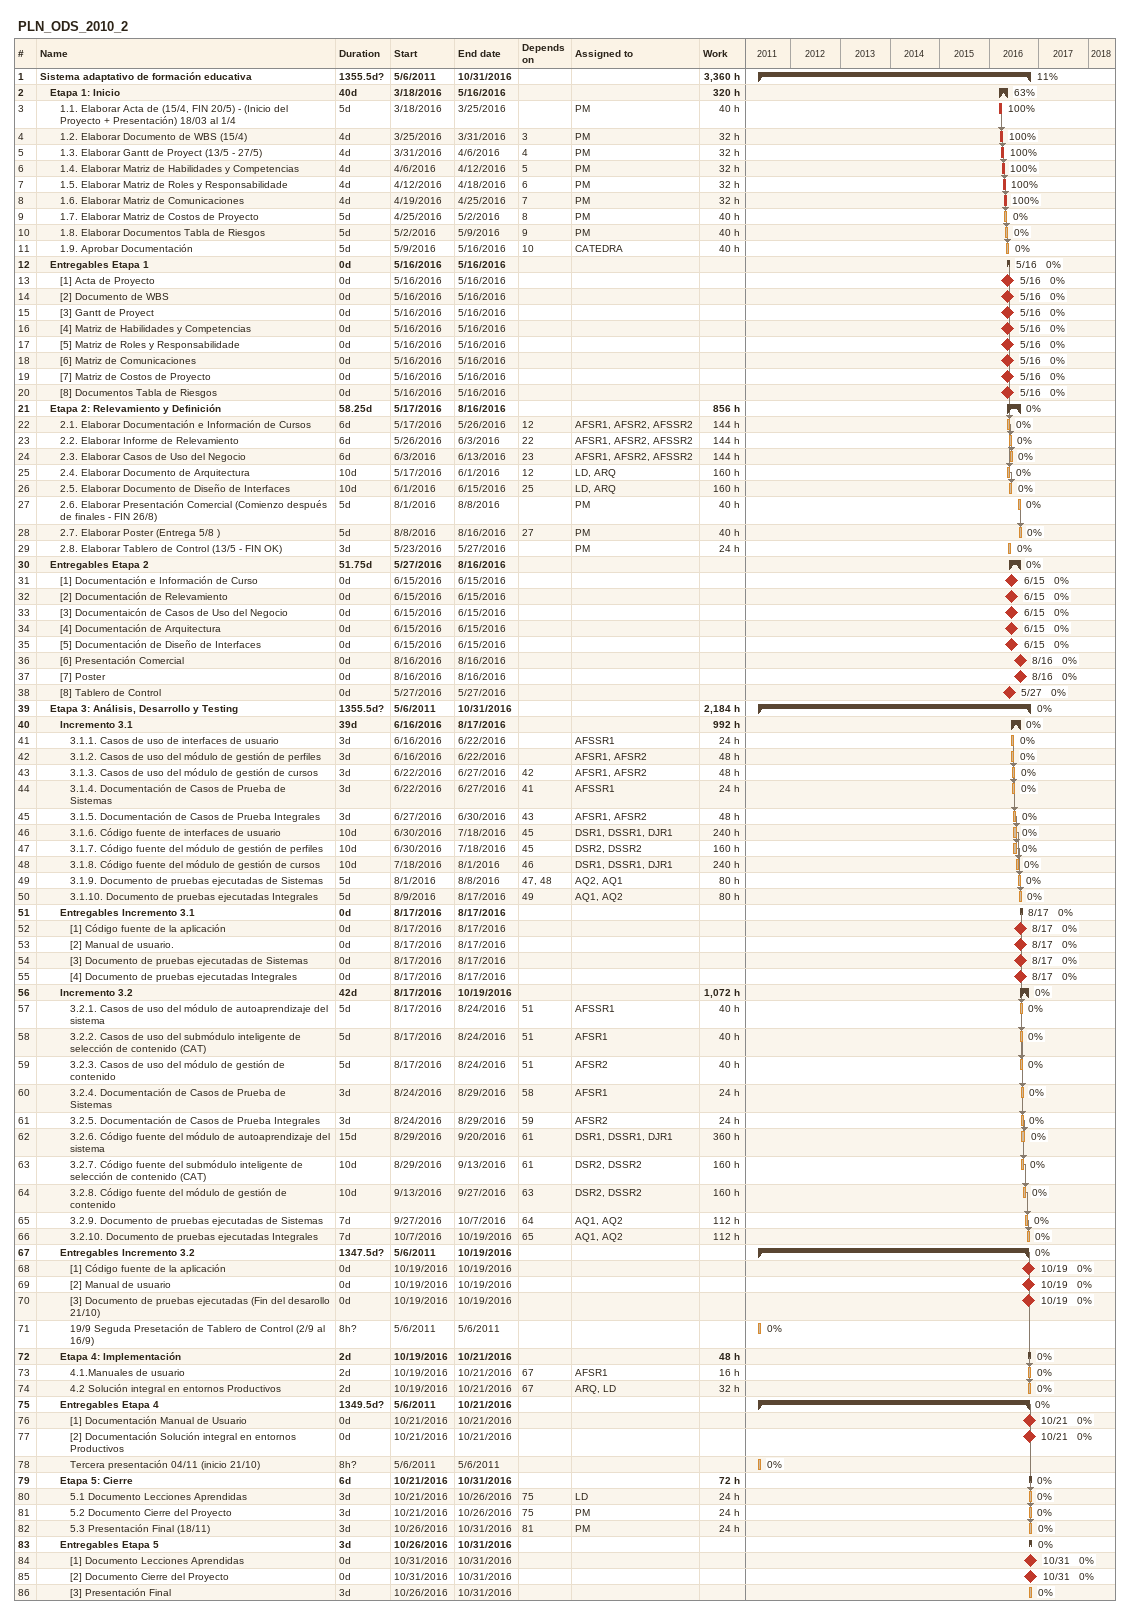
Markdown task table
PLN_ODS_2010_2

| ID | Level | Task | Duration | Start | Finish | Predecessors | Resources | % complete | Work (h) |
|---|---|---|---|---|---|---|---|---|---|
| 1 | 1 | **Sistema adaptativo de formación educativa** | 1355.5d? | 2011-05-06 | 2016-10-31 |  |  | 11 | 3360 |
| 2 | 2 | **Etapa 1: Inicio** | 40d | 2016-03-18 | 2016-05-16 |  |  | 63 | 320 |
| 3 | 3 | 1.1. Elaborar Acta de (15/4, FIN 20/5) - (Inicio del Proyecto + Presentación) 18/03 al 1/4 | 5d | 2016-03-18 | 2016-03-25 |  | PM | 100 | 40 |
| 4 | 3 | 1.2. Elaborar Documento de WBS (15/4) | 4d | 2016-03-25 | 2016-03-31 | 3 | PM | 100 | 32 |
| 5 | 3 | 1.3. Elaborar Gantt de Proyect (13/5 - 27/5) | 4d | 2016-03-31 | 2016-04-06 | 4 | PM | 100 | 32 |
| 6 | 3 | 1.4. Elaborar Matriz de Habilidades y Competencias | 4d | 2016-04-06 | 2016-04-12 | 5 | PM | 100 | 32 |
| 7 | 3 | 1.5. Elaborar Matriz de Roles y Responsabilidade | 4d | 2016-04-12 | 2016-04-18 | 6 | PM | 100 | 32 |
| 8 | 3 | 1.6. Elaborar Matriz de Comunicaciones | 4d | 2016-04-19 | 2016-04-25 | 7 | PM | 100 | 32 |
| 9 | 3 | 1.7. Elaborar Matriz de Costos de Proyecto | 5d | 2016-04-25 | 2016-05-02 | 8 | PM | 0 | 40 |
| 10 | 3 | 1.8. Elaborar Documentos Tabla de Riesgos | 5d | 2016-05-02 | 2016-05-09 | 9 | PM | 0 | 40 |
| 11 | 3 | 1.9. Aprobar Documentación | 5d | 2016-05-09 | 2016-05-16 | 10 | CATEDRA | 0 | 40 |
| 12 | 2 | **Entregables Etapa 1** | 0d | 2016-05-16 | 2016-05-16 |  |  | 0 |  |
| 13 | 3 | [1] Acta de Proyecto | 0d | 2016-05-16 | 2016-05-16 |  |  | 0 |  |
| 14 | 3 | [2] Documento de WBS | 0d | 2016-05-16 | 2016-05-16 |  |  | 0 |  |
| 15 | 3 | [3] Gantt de Proyect | 0d | 2016-05-16 | 2016-05-16 |  |  | 0 |  |
| 16 | 3 | [4] Matriz de Habilidades y Competencias | 0d | 2016-05-16 | 2016-05-16 |  |  | 0 |  |
| 17 | 3 | [5] Matriz de Roles y Responsabilidade | 0d | 2016-05-16 | 2016-05-16 |  |  | 0 |  |
| 18 | 3 | [6] Matriz de Comunicaciones | 0d | 2016-05-16 | 2016-05-16 |  |  | 0 |  |
| 19 | 3 | [7] Matriz de Costos de Proyecto | 0d | 2016-05-16 | 2016-05-16 |  |  | 0 |  |
| 20 | 3 | [8] Documentos Tabla de Riesgos | 0d | 2016-05-16 | 2016-05-16 |  |  | 0 |  |
| 21 | 2 | **Etapa 2: Relevamiento y Definición** | 58.25d | 2016-05-17 | 2016-08-16 |  |  | 0 | 856 |
| 22 | 3 | 2.1. Elaborar Documentación e Información de Cursos | 6d | 2016-05-17 | 2016-05-26 | 12 | AFSR1, AFSR2, AFSSR2 | 0 | 144 |
| 23 | 3 | 2.2. Elaborar Informe de Relevamiento | 6d | 2016-05-26 | 2016-06-03 | 22 | AFSR1, AFSR2, AFSSR2 | 0 | 144 |
| 24 | 3 | 2.3. Elaborar Casos de Uso del Negocio | 6d | 2016-06-03 | 2016-06-13 | 23 | AFSR1, AFSR2, AFSSR2 | 0 | 144 |
| 25 | 3 | 2.4. Elaborar Documento de Arquitectura | 10d | 2016-05-17 | 2016-06-01 | 12 | LD, ARQ | 0 | 160 |
| 26 | 3 | 2.5. Elaborar Documento de Diseño de Interfaces | 10d | 2016-06-01 | 2016-06-15 | 25 | LD, ARQ | 0 | 160 |
| 27 | 3 | 2.6. Elaborar Presentación Comercial (Comienzo después de finales - FIN 26/8) | 5d | 2016-08-01 | 2016-08-08 |  | PM | 0 | 40 |
| 28 | 3 | 2.7. Elaborar Poster (Entrega 5/8 ) | 5d | 2016-08-08 | 2016-08-16 | 27 | PM | 0 | 40 |
| 29 | 3 | 2.8. Elaborar Tablero de Control (13/5 - FIN OK) | 3d | 2016-05-23 | 2016-05-27 |  | PM | 0 | 24 |
| 30 | 2 | **Entregables Etapa 2** | 51.75d | 2016-05-27 | 2016-08-16 |  |  | 0 |  |
| 31 | 3 | [1] Documentación e Información de Curso | 0d | 2016-06-15 | 2016-06-15 |  |  | 0 |  |
| 32 | 3 | [2] Documentación de Relevamiento | 0d | 2016-06-15 | 2016-06-15 |  |  | 0 |  |
| 33 | 3 | [3] Documentaicón de Casos de Uso del Negocio | 0d | 2016-06-15 | 2016-06-15 |  |  | 0 |  |
| 34 | 3 | [4] Documentación de Arquitectura | 0d | 2016-06-15 | 2016-06-15 |  |  | 0 |  |
| 35 | 3 | [5] Documentación de Diseño de Interfaces | 0d | 2016-06-15 | 2016-06-15 |  |  | 0 |  |
| 36 | 3 | [6] Presentación Comercial | 0d | 2016-08-16 | 2016-08-16 |  |  | 0 |  |
| 37 | 3 | [7] Poster | 0d | 2016-08-16 | 2016-08-16 |  |  | 0 |  |
| 38 | 3 | [8] Tablero de Control | 0d | 2016-05-27 | 2016-05-27 |  |  | 0 |  |
| 39 | 2 | **Etapa 3: Análisis, Desarrollo y Testing** | 1355.5d? | 2011-05-06 | 2016-10-31 |  |  | 0 | 2184 |
| 40 | 3 | **Incremento 3.1** | 39d | 2016-06-16 | 2016-08-17 |  |  | 0 | 992 |
| 41 | 4 | 3.1.1. Casos de uso de interfaces de usuario | 3d | 2016-06-16 | 2016-06-22 |  | AFSSR1 | 0 | 24 |
| 42 | 4 | 3.1.2. Casos de uso del módulo de gestión de perfiles | 3d | 2016-06-16 | 2016-06-22 |  | AFSR1, AFSR2 | 0 | 48 |
| 43 | 4 | 3.1.3. Casos de uso del módulo de gestión de cursos | 3d | 2016-06-22 | 2016-06-27 | 42 | AFSR1, AFSR2 | 0 | 48 |
| 44 | 4 | 3.1.4. Documentación de Casos de Prueba de Sistemas | 3d | 2016-06-22 | 2016-06-27 | 41 | AFSSR1 | 0 | 24 |
| 45 | 4 | 3.1.5. Documentación de Casos de Prueba Integrales | 3d | 2016-06-27 | 2016-06-30 | 43 | AFSR1, AFSR2 | 0 | 48 |
| 46 | 4 | 3.1.6. Código fuente de interfaces de usuario | 10d | 2016-06-30 | 2016-07-18 | 45 | DSR1, DSSR1, DJR1 | 0 | 240 |
| 47 | 4 | 3.1.7. Código fuente del módulo de gestión de perfiles | 10d | 2016-06-30 | 2016-07-18 | 45 | DSR2, DSSR2 | 0 | 160 |
| 48 | 4 | 3.1.8. Código fuente del módulo de gestión de cursos | 10d | 2016-07-18 | 2016-08-01 | 46 | DSR1, DSSR1, DJR1 | 0 | 240 |
| 49 | 4 | 3.1.9. Documento de pruebas ejecutadas de Sistemas | 5d | 2016-08-01 | 2016-08-08 | 47, 48 | AQ2, AQ1 | 0 | 80 |
| 50 | 4 | 3.1.10. Documento de pruebas ejecutadas Integrales | 5d | 2016-08-09 | 2016-08-17 | 49 | AQ1, AQ2 | 0 | 80 |
| 51 | 3 | **Entregables Incremento 3.1** | 0d | 2016-08-17 | 2016-08-17 |  |  | 0 |  |
| 52 | 4 | [1] Código fuente de la aplicación | 0d | 2016-08-17 | 2016-08-17 |  |  | 0 |  |
| 53 | 4 | [2] Manual de usuario. | 0d | 2016-08-17 | 2016-08-17 |  |  | 0 |  |
| 54 | 4 | [3] Documento de pruebas ejecutadas de Sistemas | 0d | 2016-08-17 | 2016-08-17 |  |  | 0 |  |
| 55 | 4 | [4] Documento de pruebas ejecutadas Integrales | 0d | 2016-08-17 | 2016-08-17 |  |  | 0 |  |
| 56 | 3 | **Incremento 3.2** | 42d | 2016-08-17 | 2016-10-19 |  |  | 0 | 1072 |
| 57 | 4 | 3.2.1. Casos de uso del módulo de autoaprendizaje del sistema | 5d | 2016-08-17 | 2016-08-24 | 51 | AFSSR1 | 0 | 40 |
| 58 | 4 | 3.2.2. Casos de uso del submódulo inteligente de selección de contenido (CAT) | 5d | 2016-08-17 | 2016-08-24 | 51 | AFSR1 | 0 | 40 |
| 59 | 4 | 3.2.3. Casos de uso del módulo de gestión de contenido | 5d | 2016-08-17 | 2016-08-24 | 51 | AFSR2 | 0 | 40 |
| 60 | 4 | 3.2.4. Documentación de Casos de Prueba de Sistemas | 3d | 2016-08-24 | 2016-08-29 | 58 | AFSR1 | 0 | 24 |
| 61 | 4 | 3.2.5. Documentación de Casos de Prueba Integrales | 3d | 2016-08-24 | 2016-08-29 | 59 | AFSR2 | 0 | 24 |
| 62 | 4 | 3.2.6. Código fuente del módulo de autoaprendizaje del sistema | 15d | 2016-08-29 | 2016-09-20 | 61 | DSR1, DSSR1, DJR1 | 0 | 360 |
| 63 | 4 | 3.2.7. Código fuente del submódulo inteligente de selección de contenido (CAT) | 10d | 2016-08-29 | 2016-09-13 | 61 | DSR2, DSSR2 | 0 | 160 |
| 64 | 4 | 3.2.8. Código fuente del módulo de gestión de contenido | 10d | 2016-09-13 | 2016-09-27 | 63 | DSR2, DSSR2 | 0 | 160 |
| 65 | 4 | 3.2.9. Documento de pruebas ejecutadas de Sistemas | 7d | 2016-09-27 | 2016-10-07 | 64 | AQ1, AQ2 | 0 | 112 |
| 66 | 4 | 3.2.10. Documento de pruebas ejecutadas Integrales | 7d | 2016-10-07 | 2016-10-19 | 65 | AQ1, AQ2 | 0 | 112 |
| 67 | 3 | **Entregables Incremento 3.2** | 1347.5d? | 2011-05-06 | 2016-10-19 |  |  | 0 |  |
| 68 | 4 | [1] Código fuente de la aplicación | 0d | 2016-10-19 | 2016-10-19 |  |  | 0 |  |
| 69 | 4 | [2] Manual de usuario | 0d | 2016-10-19 | 2016-10-19 |  |  | 0 |  |
| 70 | 4 | [3] Documento de pruebas ejecutadas (Fin del desarollo 21/10) | 0d | 2016-10-19 | 2016-10-19 |  |  | 0 |  |
| 71 | 4 | 19/9 Seguda Presetación de Tablero de Control (2/9 al 16/9) | 8h? | 2011-05-06 | 2011-05-06 |  |  | 0 |  |
| 72 | 3 | **Etapa 4: Implementación** | 2d | 2016-10-19 | 2016-10-21 |  |  | 0 | 48 |
| 73 | 4 | 4.1.Manuales de usuario | 2d | 2016-10-19 | 2016-10-21 | 67 | AFSR1 | 0 | 16 |
| 74 | 4 | 4.2 Solución integral en entornos Productivos | 2d | 2016-10-19 | 2016-10-21 | 67 | ARQ, LD | 0 | 32 |
| 75 | 3 | **Entregables Etapa 4** | 1349.5d? | 2011-05-06 | 2016-10-21 |  |  | 0 |  |
| 76 | 4 | [1] Documentación Manual de Usuario | 0d | 2016-10-21 | 2016-10-21 |  |  | 0 |  |
| 77 | 4 | [2] Documentación Solución integral en entornos Productivos | 0d | 2016-10-21 | 2016-10-21 |  |  | 0 |  |
| 78 | 4 | Tercera presentación 04/11 (inicio 21/10) | 8h? | 2011-05-06 | 2011-05-06 |  |  | 0 |  |
| 79 | 3 | **Etapa 5: Cierre** | 6d | 2016-10-21 | 2016-10-31 |  |  | 0 | 72 |
| 80 | 4 | 5.1 Documento Lecciones Aprendidas | 3d | 2016-10-21 | 2016-10-26 | 75 | LD | 0 | 24 |
| 81 | 4 | 5.2 Documento Cierre del Proyecto | 3d | 2016-10-21 | 2016-10-26 | 75 | PM | 0 | 24 |
| 82 | 4 | 5.3 Presentación Final (18/11) | 3d | 2016-10-26 | 2016-10-31 | 81 | PM | 0 | 24 |
| 83 | 3 | **Entregables Etapa 5** | 3d | 2016-10-26 | 2016-10-31 |  |  | 0 |  |
| 84 | 4 | [1] Documento Lecciones Aprendidas | 0d | 2016-10-31 | 2016-10-31 |  |  | 0 |  |
| 85 | 4 | [2] Documento Cierre del Proyecto | 0d | 2016-10-31 | 2016-10-31 |  |  | 0 |  |
| 86 | 4 | [3] Presentación Final | 3d | 2016-10-26 | 2016-10-31 |  |  | 0 |  |
